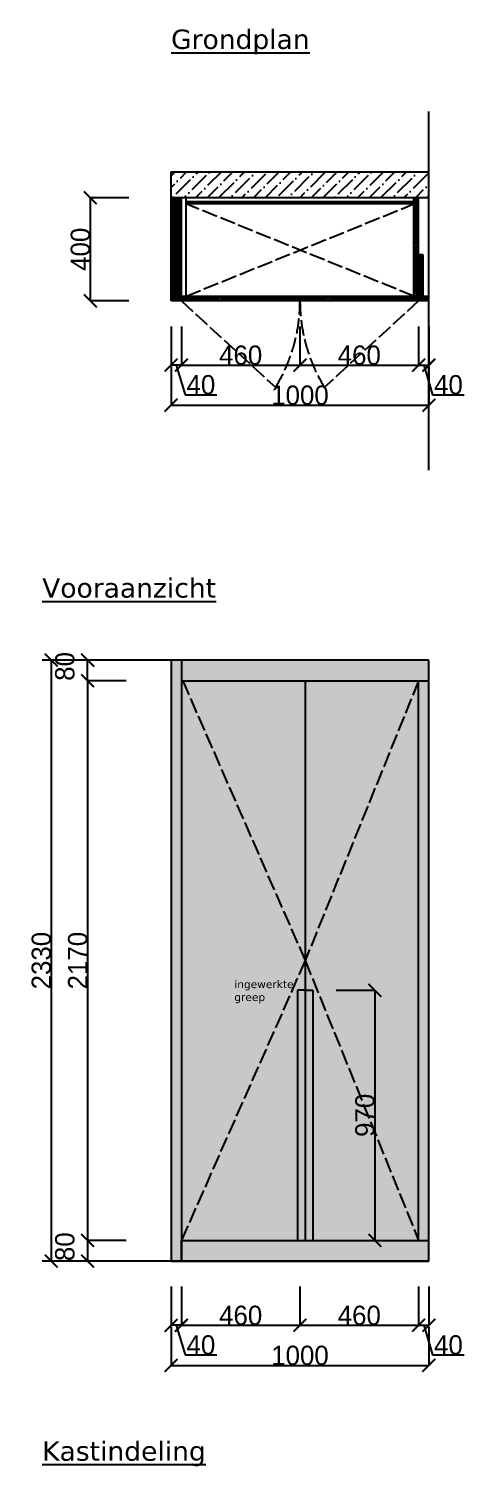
# Model space of a CAD drawing. Header units: millimetres. Extents: x -153917 to -31303, y -39726 to 31262.
# Drawn here: x -101576 to -99886, y -33214 to -27640 of the extents above; entities that cross this region are included whole.
import ezdxf

# ---------------------------------------------------------------- set-up
doc = ezdxf.new("R2010")
doc.units = ezdxf.units.MM
doc.header["$LTSCALE"] = 5
doc.linetypes.add('ACAD_ISO02W100', pattern=[15, 12, -3])
for name, color, linetype in [('Bemating', 1, 'Continuous'), ('invulling muren', 252, 'Continuous'), ('Meubel', 8, 'Continuous'), ('muren', 7, 'Continuous'), ('Tekst', 7, 'Continuous')]:
    doc.layers.add(name, color=color, linetype=linetype)
doc.layers.add('ruggen kast', color=7, linetype='Continuous', true_color=0xebebeb)
doc.styles.add('Geneva', font='')
doc.styles.get('Geneva').set_extended_font_data('Geneva')
doc.dimstyles.new('ISO-25', dxfattribs={"dimtxt": 100, "dimasz": 25, "dimexe": 1.25, "dimexo": 0.625, "dimtad": 1, "dimtxsty": 'Standard', "dimblk": 'ARCHTICK', "dimcen": 2.5, "dimse1": 1, "dimse2": 1, "dimadec": 0, "dimazin": 0, "dimtfac": 1, "dimtmove": 0, "dimatfit": 3, "dimfxl": 1, "dimarcsym": 0})

# ---------------------------------------------------------------- blocks, each defined once
blk = doc.blocks.new('_ArchTick')
at = {"color": 0, "linetype": 'ByBlock', "const_width": 0.15}
blk.add_lwpolyline([(-0.5, -0.5), (0.5, 0.5)], dxfattribs=at)
blk = doc.blocks.new('*D1029')
at = {"layer": 'Bemating', "color": 0, "lineweight": -2, "transparency": 16777216}
for p, q in [((-101186.8, -28295.5), (-101338.1, -28295.5)), ((-101336.8, -28295.5), (-101336.8, -28695.5)), ((-101186.8, -28695.5), (-101338.1, -28695.5))]:
    blk.add_line(p, q, dxfattribs=at)
at = {"layer": 'Defpoints', "color": 0, "transparency": 16777216}
for p in [(-101023.6, -28295.5), (-101336.8, -28695.5), (-101023.6, -28695.5)]:
    blk.add_point(p, dxfattribs=at)
at = {"layer": 'Bemating', "color": 0, "lineweight": -2, "transparency": 16777216, "xscale": 50, "yscale": 50, "zscale": 50}
for p, rotation in [((-101336.8, -28295.5), 90), ((-101336.8, -28695.5), 270)]:
    blk.add_blockref('_ArchTick', p, dxfattribs=dict(at, rotation=rotation))
at = {"layer": 'Bemating', "color": 0, "transparency": 16777216, "insert": (-101374.9, -28495.5), "char_height": 75, "attachment_point": 5, "rotation": 90, "style": 'Geneva'}
blk.add_mtext('400', dxfattribs=at)
blk = doc.blocks.new('*D1030')
at = {"layer": 'Bemating', "color": 0, "lineweight": -2, "transparency": 16777216}
for p, q in [((-101023.6, -28949.9), (-101023.6, -29101.1)), ((-100023.6, -28949.9), (-100023.6, -29101.1)), ((-101023.6, -29099.9), (-100023.6, -29099.9))]:
    blk.add_line(p, q, dxfattribs=at)
at = {"layer": 'Defpoints', "color": 0, "transparency": 16777216}
for p in [(-101023.6, -28695.5), (-100023.6, -28695.5), (-100023.6, -29099.9)]:
    blk.add_point(p, dxfattribs=at)
at = {"layer": 'Bemating', "color": 0, "lineweight": -2, "transparency": 16777216, "xscale": 50, "yscale": 50, "zscale": 50, "rotation": 180}
blk.add_blockref('_ArchTick', (-101023.6, -29099.9), dxfattribs=at)
at = {"layer": 'Bemating', "color": 0, "lineweight": -2, "transparency": 16777216, "xscale": 50, "yscale": 50, "zscale": 50}
blk.add_blockref('_ArchTick', (-100023.6, -29099.9), dxfattribs=at)
at = {"layer": 'Bemating', "color": 0, "transparency": 16777216, "insert": (-100523.6, -29061.7), "char_height": 75, "attachment_point": 5, "style": 'Geneva'}
blk.add_mtext('1000', dxfattribs=at)
blk = doc.blocks.new('*D1031')
at = {"layer": 'Bemating', "color": 0, "lineweight": -2, "transparency": 16777216}
for p, q in [((-100983.6, -28794.6), (-100983.6, -28945.9)), ((-100523.6, -28794.6), (-100523.6, -28945.9)), ((-100983.6, -28944.6), (-100523.6, -28944.6))]:
    blk.add_line(p, q, dxfattribs=at)
at = {"layer": 'Defpoints', "color": 0, "transparency": 16777216}
for p in [(-100983.6, -28695.5), (-100523.6, -28695.5), (-100523.6, -28944.6)]:
    blk.add_point(p, dxfattribs=at)
at = {"layer": 'Bemating', "color": 0, "lineweight": -2, "transparency": 16777216, "xscale": 50, "yscale": 50, "zscale": 50, "rotation": 180}
blk.add_blockref('_ArchTick', (-100983.6, -28944.6), dxfattribs=at)
at = {"layer": 'Bemating', "color": 0, "lineweight": -2, "transparency": 16777216, "xscale": 50, "yscale": 50, "zscale": 50}
blk.add_blockref('_ArchTick', (-100523.6, -28944.6), dxfattribs=at)
at = {"layer": 'Bemating', "color": 0, "transparency": 16777216, "insert": (-100753.6, -28906.5), "char_height": 75, "attachment_point": 5, "style": 'Geneva'}
blk.add_mtext('460', dxfattribs=at)
blk = doc.blocks.new('*D1032')
at = {"layer": 'Bemating', "color": 0, "lineweight": -2, "transparency": 16777216}
for p, q in [((-100523.6, -28794.6), (-100523.6, -28945.9)), ((-100063.6, -28794.6), (-100063.6, -28945.9)), ((-100523.6, -28944.6), (-100063.6, -28944.6))]:
    blk.add_line(p, q, dxfattribs=at)
at = {"layer": 'Defpoints', "color": 0, "transparency": 16777216}
for p in [(-100523.6, -28695.5), (-100063.6, -28695.5), (-100063.6, -28944.6)]:
    blk.add_point(p, dxfattribs=at)
at = {"layer": 'Bemating', "color": 0, "lineweight": -2, "transparency": 16777216, "xscale": 50, "yscale": 50, "zscale": 50, "rotation": 180}
blk.add_blockref('_ArchTick', (-100523.6, -28944.6), dxfattribs=at)
at = {"layer": 'Bemating', "color": 0, "lineweight": -2, "transparency": 16777216, "xscale": 50, "yscale": 50, "zscale": 50}
blk.add_blockref('_ArchTick', (-100063.6, -28944.6), dxfattribs=at)
at = {"layer": 'Bemating', "color": 0, "transparency": 16777216, "insert": (-100293.6, -28906.5), "char_height": 75, "attachment_point": 5, "style": 'Geneva'}
blk.add_mtext('460', dxfattribs=at)
blk = doc.blocks.new('*D1033')
at = {"layer": 'Bemating', "color": 0, "lineweight": -2, "transparency": 16777216}
for p, q in [((-100063.6, -28794.6), (-100063.6, -28945.9)), ((-100023.6, -28794.6), (-100023.6, -28945.9)), ((-100063.6, -28944.6), (-100023.6, -28944.6)), ((-100043.6, -28944.6), (-100009.1, -29059.3)), ((-100009.1, -29059.3), (-99886.5, -29059.3))]:
    blk.add_line(p, q, dxfattribs=at)
at = {"layer": 'Defpoints', "color": 0, "transparency": 16777216}
for p in [(-100063.6, -28695.5), (-100023.6, -28695.5), (-100023.6, -28944.6)]:
    blk.add_point(p, dxfattribs=at)
at = {"layer": 'Bemating', "color": 0, "lineweight": -2, "transparency": 16777216, "xscale": 50, "yscale": 50, "zscale": 50, "rotation": 180}
blk.add_blockref('_ArchTick', (-100063.6, -28944.6), dxfattribs=at)
at = {"layer": 'Bemating', "color": 0, "lineweight": -2, "transparency": 16777216, "xscale": 50, "yscale": 50, "zscale": 50}
blk.add_blockref('_ArchTick', (-100023.6, -28944.6), dxfattribs=at)
at = {"layer": 'Bemating', "color": 0, "transparency": 16777216, "insert": (-99947.8, -29021.2), "char_height": 75, "attachment_point": 5, "style": 'Geneva'}
blk.add_mtext('40', dxfattribs=at)
blk = doc.blocks.new('*D1034')
at = {"layer": 'Bemating', "color": 0, "lineweight": -2, "transparency": 16777216}
for p, q in [((-101023.6, -28794.6), (-101023.6, -28945.9)), ((-100983.6, -28794.6), (-100983.6, -28945.9)), ((-100983.6, -28944.6), (-101023.6, -28944.6)), ((-101003.6, -28944.6), (-100969.1, -29059.3)), ((-100969.1, -29059.3), (-100846.5, -29059.3))]:
    blk.add_line(p, q, dxfattribs=at)
at = {"layer": 'Defpoints', "color": 0, "transparency": 16777216}
for p in [(-101023.6, -28695.5), (-100983.6, -28695.5), (-101023.6, -28944.6)]:
    blk.add_point(p, dxfattribs=at)
at = {"layer": 'Bemating', "color": 0, "lineweight": -2, "transparency": 16777216, "xscale": 50, "yscale": 50, "zscale": 50, "rotation": 180}
blk.add_blockref('_ArchTick', (-101023.6, -28944.6), dxfattribs=at)
at = {"layer": 'Bemating', "color": 0, "lineweight": -2, "transparency": 16777216, "xscale": 50, "yscale": 50, "zscale": 50}
blk.add_blockref('_ArchTick', (-100983.6, -28944.6), dxfattribs=at)
at = {"layer": 'Bemating', "color": 0, "transparency": 16777216, "insert": (-100907.8, -29021.2), "char_height": 75, "attachment_point": 5, "style": 'Geneva'}
blk.add_mtext('40', dxfattribs=at)
blk = doc.blocks.new('*D1035')
at = {"layer": 'Bemating', "color": 0, "lineweight": -2, "transparency": 16777216}
for p, q in [((-100383.3, -31368.6), (-100232, -31368.6)), ((-100233.3, -31368.6), (-100233.3, -32338.6)), ((-100383.3, -32338.6), (-100232, -32338.6))]:
    blk.add_line(p, q, dxfattribs=at)
at = {"layer": 'Defpoints', "color": 0, "transparency": 16777216}
for p in [(-100473.6, -31368.6), (-100473.6, -32338.6), (-100233.3, -32338.6)]:
    blk.add_point(p, dxfattribs=at)
at = {"layer": 'Bemating', "color": 0, "lineweight": -2, "transparency": 16777216, "xscale": 50, "yscale": 50, "zscale": 50}
for p, rotation in [((-100233.3, -31368.6), 90), ((-100233.3, -32338.6), 270)]:
    blk.add_blockref('_ArchTick', p, dxfattribs=dict(at, rotation=rotation))
at = {"layer": 'Bemating', "color": 0, "transparency": 16777216, "insert": (-100271.4, -31853.6), "char_height": 75, "attachment_point": 5, "rotation": 90, "style": 'Geneva'}
blk.add_mtext('970', dxfattribs=at)
blk = doc.blocks.new('*D1037')
at = {"layer": 'Bemating', "color": 0, "lineweight": -2, "transparency": 16777216}
for p, q in [((-101338.2, -30088.6), (-101489.5, -30088.6)), ((-101488.2, -30088.6), (-101488.2, -32418.6)), ((-101338.2, -32418.6), (-101489.5, -32418.6))]:
    blk.add_line(p, q, dxfattribs=at)
at = {"layer": 'Defpoints', "color": 0, "transparency": 16777216}
for p in [(-101023.6, -30088.6), (-101488.2, -32418.6), (-101023.6, -32418.6)]:
    blk.add_point(p, dxfattribs=at)
at = {"layer": 'Bemating', "color": 0, "lineweight": -2, "transparency": 16777216, "xscale": 50, "yscale": 50, "zscale": 50}
for p, rotation in [((-101488.2, -30088.6), 90), ((-101488.2, -32418.6), 270)]:
    blk.add_blockref('_ArchTick', p, dxfattribs=dict(at, rotation=rotation))
at = {"layer": 'Bemating', "color": 0, "transparency": 16777216, "insert": (-101526.4, -31253.6), "char_height": 75, "attachment_point": 5, "rotation": 90, "style": 'Geneva'}
blk.add_mtext('2330', dxfattribs=at)
blk = doc.blocks.new('*D1038')
at = {"layer": 'Bemating', "color": 0, "lineweight": -2, "transparency": 16777216}
for p, q in [((-101197.2, -30168.6), (-101348.5, -30168.6)), ((-101347.2, -30168.6), (-101347.2, -32338.6)), ((-101197.2, -32338.6), (-101348.5, -32338.6))]:
    blk.add_line(p, q, dxfattribs=at)
at = {"layer": 'Defpoints', "color": 0, "transparency": 16777216}
for p in [(-100983.6, -30168.6), (-101347.2, -32338.6), (-100983.6, -32338.6)]:
    blk.add_point(p, dxfattribs=at)
at = {"layer": 'Bemating', "color": 0, "lineweight": -2, "transparency": 16777216, "xscale": 50, "yscale": 50, "zscale": 50}
for p, rotation in [((-101347.2, -30168.6), 90), ((-101347.2, -32338.6), 270)]:
    blk.add_blockref('_ArchTick', p, dxfattribs=dict(at, rotation=rotation))
at = {"layer": 'Bemating', "color": 0, "transparency": 16777216, "insert": (-101385.3, -31253.6), "char_height": 75, "attachment_point": 5, "rotation": 90, "style": 'Geneva'}
blk.add_mtext('2170', dxfattribs=at)
blk = doc.blocks.new('*D1039')
at = {"layer": 'Bemating', "color": 0, "lineweight": -2, "transparency": 16777216}
for p, q in [((-101197.2, -32338.6), (-101348.5, -32338.6)), ((-101347.2, -32338.6), (-101347.2, -32418.6)), ((-101197.2, -32418.6), (-101348.5, -32418.6))]:
    blk.add_line(p, q, dxfattribs=at)
at = {"layer": 'Defpoints', "color": 0, "transparency": 16777216}
for p in [(-100983.6, -32338.6), (-101347.2, -32418.6), (-100983.6, -32418.6)]:
    blk.add_point(p, dxfattribs=at)
at = {"layer": 'Bemating', "color": 0, "lineweight": -2, "transparency": 16777216, "xscale": 50, "yscale": 50, "zscale": 50}
for p, rotation in [((-101347.2, -32338.6), 90), ((-101347.2, -32418.6), 270)]:
    blk.add_blockref('_ArchTick', p, dxfattribs=dict(at, rotation=rotation))
at = {"layer": 'Bemating', "color": 0, "transparency": 16777216, "insert": (-101435.3, -32362.9), "char_height": 75, "attachment_point": 5, "rotation": 90, "style": 'Geneva'}
blk.add_mtext('80', dxfattribs=at)
blk = doc.blocks.new('*D1040')
at = {"layer": 'Bemating', "color": 0, "lineweight": -2, "transparency": 16777216}
for p, q in [((-101197.2, -30088.6), (-101348.5, -30088.6)), ((-101347.2, -30168.6), (-101347.2, -30088.6)), ((-101197.2, -30168.6), (-101348.5, -30168.6))]:
    blk.add_line(p, q, dxfattribs=at)
at = {"layer": 'Defpoints', "color": 0, "transparency": 16777216}
for p in [(-101347.2, -30088.6), (-101023.6, -30088.6), (-100983.6, -30168.6)]:
    blk.add_point(p, dxfattribs=at)
at = {"layer": 'Bemating', "color": 0, "lineweight": -2, "transparency": 16777216, "xscale": 50, "yscale": 50, "zscale": 50}
for p, rotation in [((-101347.2, -30088.6), 90), ((-101347.2, -30168.6), 270)]:
    blk.add_blockref('_ArchTick', p, dxfattribs=dict(at, rotation=rotation))
at = {"layer": 'Bemating', "color": 0, "transparency": 16777216, "insert": (-101435.3, -30112.9), "char_height": 75, "attachment_point": 5, "rotation": 90, "style": 'Geneva'}
blk.add_mtext('80', dxfattribs=at)
blk = doc.blocks.new('*D1042')
at = {"layer": 'Bemating', "color": 0, "lineweight": -2, "transparency": 16777216}
for p, q in [((-101023.6, -32673), (-101023.6, -32824.2)), ((-100023.6, -32673), (-100023.6, -32824.2)), ((-101023.6, -32823), (-100023.6, -32823))]:
    blk.add_line(p, q, dxfattribs=at)
at = {"layer": 'Defpoints', "color": 0, "transparency": 16777216}
for p in [(-101023.6, -32418.6), (-100023.6, -32418.6), (-100023.6, -32823)]:
    blk.add_point(p, dxfattribs=at)
at = {"layer": 'Bemating', "color": 0, "lineweight": -2, "transparency": 16777216, "xscale": 50, "yscale": 50, "zscale": 50, "rotation": 180}
blk.add_blockref('_ArchTick', (-101023.6, -32823), dxfattribs=at)
at = {"layer": 'Bemating', "color": 0, "lineweight": -2, "transparency": 16777216, "xscale": 50, "yscale": 50, "zscale": 50}
blk.add_blockref('_ArchTick', (-100023.6, -32823), dxfattribs=at)
at = {"layer": 'Bemating', "color": 0, "transparency": 16777216, "insert": (-100523.6, -32784.8), "char_height": 75, "attachment_point": 5, "style": 'Geneva'}
blk.add_mtext('1000', dxfattribs=at)
blk = doc.blocks.new('*D1043')
at = {"layer": 'Bemating', "color": 0, "lineweight": -2, "transparency": 16777216}
for p, q in [((-100983.6, -32517.7), (-100983.6, -32669)), ((-100523.6, -32517.7), (-100523.6, -32669)), ((-100983.6, -32667.7), (-100523.6, -32667.7))]:
    blk.add_line(p, q, dxfattribs=at)
at = {"layer": 'Defpoints', "color": 0, "transparency": 16777216}
for p in [(-100983.6, -32418.6), (-100523.6, -32418.6), (-100523.6, -32667.7)]:
    blk.add_point(p, dxfattribs=at)
at = {"layer": 'Bemating', "color": 0, "lineweight": -2, "transparency": 16777216, "xscale": 50, "yscale": 50, "zscale": 50, "rotation": 180}
blk.add_blockref('_ArchTick', (-100983.6, -32667.7), dxfattribs=at)
at = {"layer": 'Bemating', "color": 0, "lineweight": -2, "transparency": 16777216, "xscale": 50, "yscale": 50, "zscale": 50}
blk.add_blockref('_ArchTick', (-100523.6, -32667.7), dxfattribs=at)
at = {"layer": 'Bemating', "color": 0, "transparency": 16777216, "insert": (-100753.6, -32629.6), "char_height": 75, "attachment_point": 5, "style": 'Geneva'}
blk.add_mtext('460', dxfattribs=at)
blk = doc.blocks.new('*D1044')
at = {"layer": 'Bemating', "color": 0, "lineweight": -2, "transparency": 16777216}
for p, q in [((-100523.6, -32517.7), (-100523.6, -32669)), ((-100063.6, -32517.7), (-100063.6, -32669)), ((-100523.6, -32667.7), (-100063.6, -32667.7))]:
    blk.add_line(p, q, dxfattribs=at)
at = {"layer": 'Defpoints', "color": 0, "transparency": 16777216}
for p in [(-100523.6, -32418.6), (-100063.6, -32418.6), (-100063.6, -32667.7)]:
    blk.add_point(p, dxfattribs=at)
at = {"layer": 'Bemating', "color": 0, "lineweight": -2, "transparency": 16777216, "xscale": 50, "yscale": 50, "zscale": 50, "rotation": 180}
blk.add_blockref('_ArchTick', (-100523.6, -32667.7), dxfattribs=at)
at = {"layer": 'Bemating', "color": 0, "lineweight": -2, "transparency": 16777216, "xscale": 50, "yscale": 50, "zscale": 50}
blk.add_blockref('_ArchTick', (-100063.6, -32667.7), dxfattribs=at)
at = {"layer": 'Bemating', "color": 0, "transparency": 16777216, "insert": (-100293.6, -32629.6), "char_height": 75, "attachment_point": 5, "style": 'Geneva'}
blk.add_mtext('460', dxfattribs=at)
blk = doc.blocks.new('*D1045')
at = {"layer": 'Bemating', "color": 0, "lineweight": -2, "transparency": 16777216}
for p, q in [((-100063.6, -32517.7), (-100063.6, -32669)), ((-100023.6, -32517.7), (-100023.6, -32669)), ((-100063.6, -32667.7), (-100023.6, -32667.7)), ((-100043.6, -32667.7), (-100009.1, -32782.4)), ((-100009.1, -32782.4), (-99886.5, -32782.4))]:
    blk.add_line(p, q, dxfattribs=at)
at = {"layer": 'Defpoints', "color": 0, "transparency": 16777216}
for p in [(-100063.6, -32418.6), (-100023.6, -32418.6), (-100023.6, -32667.7)]:
    blk.add_point(p, dxfattribs=at)
at = {"layer": 'Bemating', "color": 0, "lineweight": -2, "transparency": 16777216, "xscale": 50, "yscale": 50, "zscale": 50, "rotation": 180}
blk.add_blockref('_ArchTick', (-100063.6, -32667.7), dxfattribs=at)
at = {"layer": 'Bemating', "color": 0, "lineweight": -2, "transparency": 16777216, "xscale": 50, "yscale": 50, "zscale": 50}
blk.add_blockref('_ArchTick', (-100023.6, -32667.7), dxfattribs=at)
at = {"layer": 'Bemating', "color": 0, "transparency": 16777216, "insert": (-99947.8, -32744.3), "char_height": 75, "attachment_point": 5, "style": 'Geneva'}
blk.add_mtext('40', dxfattribs=at)
blk = doc.blocks.new('*D1046')
at = {"layer": 'Bemating', "color": 0, "lineweight": -2, "transparency": 16777216}
for p, q in [((-101023.6, -32517.7), (-101023.6, -32669)), ((-100983.6, -32517.7), (-100983.6, -32669)), ((-100983.6, -32667.7), (-101023.6, -32667.7)), ((-101003.6, -32667.7), (-100969.1, -32782.4)), ((-100969.1, -32782.4), (-100846.5, -32782.4))]:
    blk.add_line(p, q, dxfattribs=at)
at = {"layer": 'Defpoints', "color": 0, "transparency": 16777216}
for p in [(-101023.6, -32418.6), (-100983.6, -32418.6), (-101023.6, -32667.7)]:
    blk.add_point(p, dxfattribs=at)
at = {"layer": 'Bemating', "color": 0, "lineweight": -2, "transparency": 16777216, "xscale": 50, "yscale": 50, "zscale": 50, "rotation": 180}
blk.add_blockref('_ArchTick', (-101023.6, -32667.7), dxfattribs=at)
at = {"layer": 'Bemating', "color": 0, "lineweight": -2, "transparency": 16777216, "xscale": 50, "yscale": 50, "zscale": 50}
blk.add_blockref('_ArchTick', (-100983.6, -32667.7), dxfattribs=at)
at = {"layer": 'Bemating', "color": 0, "transparency": 16777216, "insert": (-100907.8, -32744.3), "char_height": 75, "attachment_point": 5, "style": 'Geneva'}
blk.add_mtext('40', dxfattribs=at)

msp = doc.modelspace()

# ---------------------------------------------------------------- hatches: boundary and pattern name
at = {"layer": 'invulling muren'}
h = msp.add_hatch(dxfattribs=at)
h.set_pattern_fill('ANSI36', color=1, scale=10, angle=180)
h.set_pattern_definition([(225, (-205103.2, -34630.143), (-16.83798, -61.739261), [79.375, -15.875, 0, -15.875])])
h.paths.add_polyline_path([(-101023.556, -28295.459), (-100023.556, -28295.459), (-100023.556, -28195.459), (-101023.556, -28195.459)])
at = {"layer": 'invulling muren', "transparency": 33554687}
h = msp.add_hatch(dxfattribs=at)
h.set_pattern_fill('ANSI32', color=256)
h.set_pattern_definition([(45, (0, 15039.949), (-6.7351921, 6.7351921), []), (45, (4.49, 15039.949), (-6.7351921, 6.7351921), [])])
h.paths.add_polyline_path([(-100983.556, -28295.459), (-101023.556, -28295.459), (-101023.556, -28695.459), (-100983.556, -28695.459)])
h.paths.add_polyline_path([(-100523.556, -28677.459), (-100983.556, -28677.459), (-100983.556, -28695.459), (-100523.556, -28695.459)])
h.paths.add_polyline_path([(-100063.556, -28677.459), (-100523.556, -28677.459), (-100523.556, -28695.459), (-100063.556, -28695.459)])
h.paths.add_polyline_path([(-100063.556, -28295.459), (-100081.556, -28295.459), (-100081.556, -28319.459), (-100081.556, -28677.459), (-100063.556, -28677.459)])
h.paths.add_polyline_path([(-100045.556, -28517.459), (-100063.556, -28517.459), (-100063.556, -28677.459), (-100045.556, -28677.459)])
h.paths.add_polyline_path([(-100023.556, -28677.459), (-100063.556, -28677.459), (-100063.556, -28695.459), (-100023.556, -28695.459)])
h.paths.add_polyline_path([(-100081.556, -28311.459), (-100965.556, -28311.459), (-100965.556, -28319.459), (-100081.556, -28319.459)])
at = {"layer": 'ruggen kast', "transparency": 33554687}
h = msp.add_hatch(color=256, dxfattribs=at)
h.dxf.hatch_style = 1
h.paths.add_polyline_path([(-100503.556, -30168.557), (-100983.556, -30168.557), (-100983.556, -32338.557), (-100533.556, -32338.557), (-100533.556, -31368.557), (-100503.556, -31368.557)])
h.paths.add_polyline_path([(-100063.556, -30168.557), (-100503.556, -30168.557), (-100503.556, -31368.557), (-100473.556, -31368.557), (-100473.556, -32338.557), (-100063.556, -32338.557)])
h.paths.add_polyline_path([(-100023.556, -30168.557), (-100063.556, -30168.557), (-100063.556, -32338.557), (-100023.556, -32338.557)])
h.paths.add_polyline_path([(-100983.556, -30168.557), (-100983.556, -30088.557), (-101023.556, -30088.557), (-101023.556, -32418.557), (-100983.556, -32418.557), (-100983.556, -32338.557)])
at = {"layer": 'ruggen kast', "true_color": 0xdbdbdb, "transparency": 33554687}
h = msp.add_hatch(color=254, dxfattribs=at)
h.dxf.hatch_style = 1
h.paths.add_polyline_path([(-100023.556, -30088.557), (-100983.556, -30088.557), (-100983.556, -30168.557), (-100063.556, -30168.557), (-100023.556, -30168.557)])
h.paths.add_polyline_path([(-100023.556, -32338.557), (-100983.556, -32338.557), (-100983.556, -32418.557), (-100023.556, -32418.557)])
h = msp.add_hatch(color=254, dxfattribs=at)
h.dxf.hatch_style = 1
h.paths.add_polyline_path([(-100503.556, -31368.557), (-100533.556, -31368.557), (-100533.556, -32338.557), (-100503.556, -32338.557)])
h.paths.add_polyline_path([(-100473.556, -31368.557), (-100503.556, -31368.557), (-100503.556, -32338.557), (-100473.556, -32338.557)])

# ---------------------------------------------------------------- linework, layer by layer
at = {"layer": 'Meubel'}
for p, q in [((-101023.556, -28695.459), (-101023.556, -28295.459)), ((-100983.556, -28695.459), (-100983.556, -28295.459)), ((-100965.556, -28677.459), (-100965.556, -28295.459)), ((-100081.556, -28311.459), (-100965.556, -28311.459)), ((-100081.556, -28677.459), (-100081.556, -28295.459)), ((-100081.556, -28295.459), (-100081.556, -28319.459)), ((-100081.556, -28295.459), (-100081.556, -28319.459)), ((-100063.556, -28695.459), (-100063.556, -28295.459)), ((-100081.556, -28319.459), (-100965.556, -28319.459)), ((-100045.556, -28517.459), (-100063.556, -28517.459)), ((-100045.556, -28677.459), (-100045.556, -28517.459)), ((-100045.556, -28677.459), (-100045.556, -28517.459)), ((-100023.556, -28695.459), (-101023.556, -28695.459)), ((-100983.556, -28677.459), (-100023.556, -28677.459)), ((-100923.556, -28677.459), (-100905.556, -28677.459)), ((-100523.556, -28677.459), (-100523.556, -28695.459)), ((-100023.556, -28695.459), (-100063.556, -28695.459)), ((-101023.556, -30088.557), (-101023.556, -32418.557)), ((-100023.556, -30088.557), (-101023.556, -30088.557)), ((-100983.556, -30088.557), (-100983.556, -32418.557)), ((-100983.556, -30088.557), (-100983.556, -30168.557)), ((-100023.556, -32418.557), (-100023.556, -30088.557)), ((-100983.556, -30168.557), (-100023.556, -30168.557)), ((-100983.556, -30168.557), (-100063.556, -30168.557)), ((-100503.556, -30168.557), (-100503.556, -32338.557)), ((-100063.556, -32338.557), (-100063.556, -30168.557)), ((-100503.556, -31368.557), (-100533.556, -31368.557)), ((-100533.556, -31368.557), (-100533.556, -32338.557)), ((-100503.556, -31368.557), (-100473.556, -31368.557)), ((-100473.556, -31368.557), (-100473.556, -32338.557)), ((-100983.556, -32418.557), (-100983.556, -32338.557)), ((-100983.556, -32338.557), (-100023.556, -32338.557)), ((-101023.556, -32418.557), (-100023.556, -32418.557))]:
    msp.add_line(p, q, dxfattribs=at)
at = {"layer": 'Meubel', "linetype": 'ACAD_ISO02W100'}
for p, q in [((-100081.556, -28677.459), (-100965.556, -28319.459)), ((-100965.556, -28677.459), (-100081.556, -28319.459))]:
    msp.add_line(p, q, dxfattribs=at)
at = {"layer": 'Meubel', "color": 2, "linetype": 'ACAD_ISO02W100'}
for p, q in [((-100983.556, -28695.459), (-100618.357, -29030.657)), ((-100063.556, -28695.459), (-100428.755, -29030.657))]:
    msp.add_line(p, q, dxfattribs=at)
for points in [[(-100978.556, -30168.557), (-100503.556, -31253.557), (-100983.556, -32338.557)], [(-100063.556, -30168.557), (-100503.556, -31253.557), (-100063.556, -32338.557)]]:
    msp.add_lwpolyline(points, dxfattribs=at)
for centre, start, end in [((-101163.556, -28695.459), 328.415992, 0), ((-99883.556, -28695.459), 180, 211.584008)]:
    msp.add_arc(centre, 640, start, end, dxfattribs=at)
at = {"layer": 'muren'}
for p, q in [((-100023.556, -28195.459), (-100023.556, -27961.117)), ((-101023.556, -28295.459), (-101023.556, -28195.459)), ((-101023.556, -28195.459), (-100023.556, -28195.459)), ((-100023.556, -28295.459), (-100023.556, -28195.459)), ((-100023.556, -28295.459), (-101023.556, -28295.459)), ((-100023.556, -28745.459), (-100023.556, -28295.459)), ((-100023.556, -29351.872), (-100023.556, -28745.459)), ((-101023.556, -30088.557), (-101523.556, -30088.557)), ((-100023.556, -30088.557), (-101023.556, -30088.557)), ((-100023.556, -32418.557), (-101523.556, -32418.557))]:
    msp.add_line(p, q, dxfattribs=at)

# ---------------------------------------------------------------- texts
at = {"layer": 'Tekst', "char_height": 75, "width": 2800, "attachment_point": 1}
for s, insert in [('{\\fVerdana|b0|i0|c0|p34;\\LGrondplan}', (-101023.556, -27643.466)), ('{\\fVerdana|b0|i0|c0|p34;\\LVooraanzicht}', (-101523.556, -29770.906)), ('{\\fVerdana|b0|i0|c0|p34;\\LKastindeling}', (-101523.556, -33117.785))]:
    msp.add_mtext(s, dxfattribs=dict(at, insert=insert))
at = {"layer": 'Tekst', "insert": (-100778.511, -31418.871), "char_height": 30, "attachment_point": 7}
msp.add_mtext_dynamic_manual_height_columns('{\\fVerdana|b0|i0|c0|p34;ingewerkte \\Pgreep}', width=513.71165, gutter_width=12.5, heights=[0], dxfattribs=at)

# ---------------------------------------------------------------- dimensions: what is measured, and where the dimension line sits
at = {"layer": 'Bemating'}
for base, p1, p2, picture, middle in [((-101336.821, -28695.459), (-101023.556, -28295.459), (-101023.556, -28695.459), '*D1029', (-101374.946, -28495.459)), ((-101488.241, -32418.557), (-101023.556, -30088.557), (-101023.556, -32418.557), '*D1037', (-101526.366, -31253.557)), ((-101347.218, -30088.557), (-100983.556, -30168.557), (-101023.556, -30088.557), '*D1040', (-101435.343, -30112.932)), ((-101347.218, -32338.557), (-100983.556, -30168.557), (-100983.556, -32338.557), '*D1038', (-101385.343, -31253.557)), ((-100233.29, -32338.557), (-100473.556, -31368.557), (-100473.556, -32338.557), '*D1035', (-100271.415, -31853.557)), ((-101347.218, -32418.557), (-100983.556, -32338.557), (-100983.556, -32418.557), '*D1039', (-101435.343, -32362.932))]:
    dim = msp.add_linear_dim(base=base, p1=p1, p2=p2, angle=90, dimstyle='ISO-25', override={"dimtxt": 75, "dimasz": 50, "dimtxsty": 'Geneva', "dimse1": 0, "dimse2": 0, "dimtmove": 1, "dimfxl": 150, "dimfxlon": 1}, dxfattribs=at)
    dim.commit()
    dim.dimension.update_dxf_attribs({"geometry": picture, "text_midpoint": middle})
for base, p1, p2, picture, middle in [((-100023.556, -29099.861), (-101023.556, -28695.459), (-100023.556, -28695.459), '*D1030', (-100523.556, -29061.736)), ((-101023.556, -28944.62), (-100983.556, -28695.459), (-101023.556, -28695.459), '*D1034', (-100968.525, -29021.183)), ((-100523.556, -28944.62), (-100983.556, -28695.459), (-100523.556, -28695.459), '*D1031', (-100753.556, -28906.495)), ((-100063.556, -28944.62), (-100523.556, -28695.459), (-100063.556, -28695.459), '*D1032', (-100293.556, -28906.495)), ((-100023.556, -28944.62), (-100063.556, -28695.459), (-100023.556, -28695.459), '*D1033', (-100008.525, -29021.183)), ((-100023.556, -32822.959), (-101023.556, -32418.557), (-100023.556, -32418.557), '*D1042', (-100523.556, -32784.834)), ((-101023.556, -32667.718), (-100983.556, -32418.557), (-101023.556, -32418.557), '*D1046', (-100968.525, -32744.281)), ((-100523.556, -32667.718), (-100983.556, -32418.557), (-100523.556, -32418.557), '*D1043', (-100753.556, -32629.593)), ((-100063.556, -32667.718), (-100523.556, -32418.557), (-100063.556, -32418.557), '*D1044', (-100293.556, -32629.593)), ((-100023.556, -32667.718), (-100063.556, -32418.557), (-100023.556, -32418.557), '*D1045', (-100008.525, -32744.281))]:
    dim = msp.add_linear_dim(base=base, p1=p1, p2=p2, dimstyle='ISO-25', override={"dimtxt": 75, "dimasz": 50, "dimtxsty": 'Geneva', "dimse1": 0, "dimse2": 0, "dimtmove": 1, "dimfxl": 150, "dimfxlon": 1}, dxfattribs=at)
    dim.commit()
    dim.dimension.update_dxf_attribs({"geometry": picture, "text_midpoint": middle})

doc.saveas('drawing.dxf')
